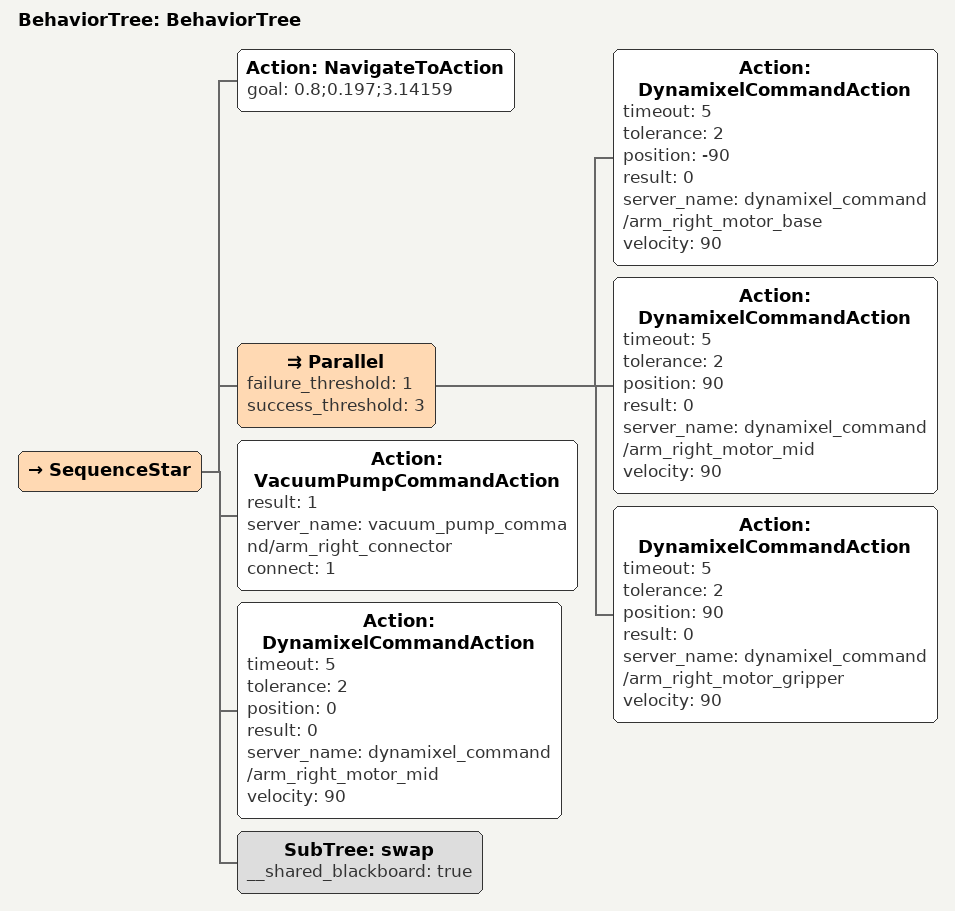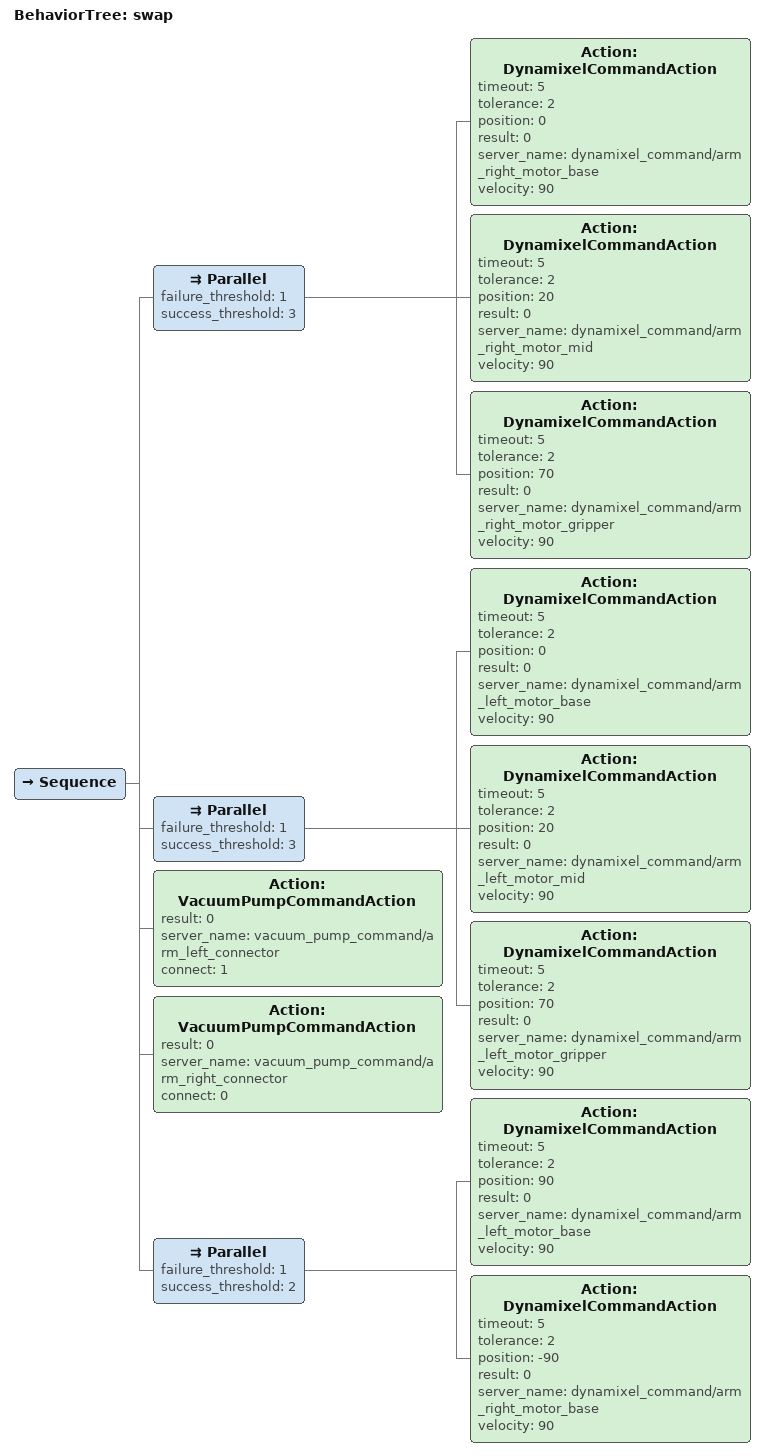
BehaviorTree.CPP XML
<root main_tree_to_execute="BehaviorTree">
    <BehaviorTree ID="BehaviorTree">
        <SequenceStar>
            <Action ID="NavigateToAction" goal="0.8;0.197;3.14159"/>
            <Parallel failure_threshold="1" success_threshold="3">
                <Action timeout="5" ID="DynamixelCommandAction" tolerance="2" position="-90" result="0" server_name="dynamixel_command/arm_right_motor_base" velocity="90"/>
                <Action timeout="5" ID="DynamixelCommandAction" tolerance="2" position="90" result="0" server_name="dynamixel_command/arm_right_motor_mid" velocity="90"/>
                <Action timeout="5" ID="DynamixelCommandAction" tolerance="2" position="90" result="0" server_name="dynamixel_command/arm_right_motor_gripper" velocity="90"/>
            </Parallel>
            <Action ID="VacuumPumpCommandAction" result="1" server_name="vacuum_pump_command/arm_right_connector" connect="1"/>
            <Action timeout="5" ID="DynamixelCommandAction" tolerance="2" position="0" result="0" server_name="dynamixel_command/arm_right_motor_mid" velocity="90"/>
            <SubTree ID="swap" __shared_blackboard="true"/>
        </SequenceStar>
    </BehaviorTree>
    <BehaviorTree ID="swap">
        <Sequence>
            <Parallel failure_threshold="1" success_threshold="3">
                <Action timeout="5" ID="DynamixelCommandAction" tolerance="2" position="0" result="0" server_name="dynamixel_command/arm_right_motor_base" velocity="90"/>
                <Action timeout="5" ID="DynamixelCommandAction" tolerance="2" position="20" result="0" server_name="dynamixel_command/arm_right_motor_mid" velocity="90"/>
                <Action timeout="5" ID="DynamixelCommandAction" tolerance="2" position="70" result="0" server_name="dynamixel_command/arm_right_motor_gripper" velocity="90"/>
            </Parallel>
            <Parallel failure_threshold="1" success_threshold="3">
                <Action timeout="5" ID="DynamixelCommandAction" tolerance="2" position="0" result="0" server_name="dynamixel_command/arm_left_motor_base" velocity="90"/>
                <Action timeout="5" ID="DynamixelCommandAction" tolerance="2" position="20" result="0" server_name="dynamixel_command/arm_left_motor_mid" velocity="90"/>
                <Action timeout="5" ID="DynamixelCommandAction" tolerance="2" position="70" result="0" server_name="dynamixel_command/arm_left_motor_gripper" velocity="90"/>
            </Parallel>
            <Action ID="VacuumPumpCommandAction" result="0" server_name="vacuum_pump_command/arm_left_connector" connect="1"/>
            <Action ID="VacuumPumpCommandAction" result="0" server_name="vacuum_pump_command/arm_right_connector" connect="0"/>
            <Parallel failure_threshold="1" success_threshold="2">
                <Action timeout="5" ID="DynamixelCommandAction" tolerance="2" position="90" result="0" server_name="dynamixel_command/arm_left_motor_base" velocity="90"/>
                <Action timeout="5" ID="DynamixelCommandAction" tolerance="2" position="-90" result="0" server_name="dynamixel_command/arm_right_motor_base" velocity="90"/>
            </Parallel>
        </Sequence>
    </BehaviorTree>
</root>
